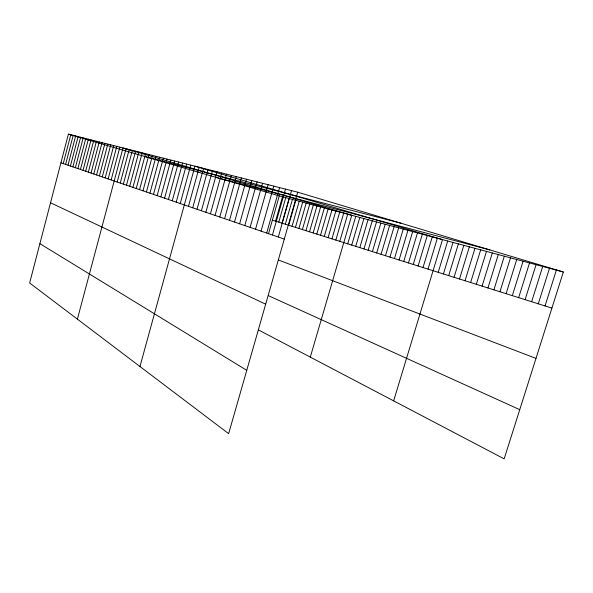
<?xml version="1.0" encoding="UTF-8"?>
<svg xmlns="http://www.w3.org/2000/svg" width="593" height="593" viewBox="0 0 593 593"><rect width="100%" height="100%" fill="white"/><g stroke="black" fill="none" stroke-linecap="round" stroke-linejoin="round"><path stroke-width="0.89" d="M297.716 192.191L68.395 134.137L29.65 282.994L228.639 433.661L297.716 192.191L563.35 272.002L504.161 458.863L258.689 330.034M63.258 163.586L70.775 134.744M65.615 164.394L73.191 135.352M68.002 165.21L75.637 135.975M70.419 166.033L78.113 136.598M72.872 166.87L80.626 137.235M75.363 167.723L83.176 137.88M77.883 168.582L85.763 138.532M80.44 169.457L88.387 139.199M83.035 170.339L91.04 139.874M85.666 171.236L93.738 140.556M88.335 172.148L96.474 141.245M91.04 173.074L99.246 141.949M93.79 174.008L102.063 142.661M96.577 174.965L104.924 143.387M99.402 175.928L107.822 144.121M102.27 176.907L110.765 144.862M105.183 177.9L113.752 145.619M108.141 178.916L116.784 146.389M111.15 179.938L119.868 147.168M77.386 319.138L122.996 147.961L351.775 215.303L310.295 357.119M117.199 182.007L126.072 148.739M120.253 183.044L129.207 149.532M123.351 184.104L132.38 150.34M126.494 185.179L135.604 151.156M129.689 186.269L138.881 151.986M132.928 187.373L142.209 152.824M136.227 188.5L145.589 153.683M139.57 189.641L149.021 154.551M142.972 190.805L152.512 155.433M146.427 191.984L156.055 156.33M149.94 193.185L159.665 157.241M153.505 194.4L163.327 158.168M157.138 195.638L167.048 159.117M160.829 196.898L170.836 160.073M164.58 198.181L174.683 161.044M168.39 199.485L178.597 162.037M172.274 200.805L182.585 163.045M176.217 202.154L186.632 164.068M180.235 203.525L190.761 165.113M139.963 366.518L194.949 166.181L442.497 239.616L393.656 400.868M188.478 206.342L199.226 167.256M192.71 207.787L203.569 168.36M197.017 209.255L207.995 169.479M201.405 210.752L212.502 170.621M205.875 212.279L217.09 171.785M210.426 213.836L221.767 172.963M215.059 215.415L226.526 174.172M219.781 217.031L231.381 175.402M224.599 218.669L236.325 176.655M229.506 220.344L241.366 177.93M234.502 222.056L246.51 179.227M239.602 223.798L251.751 180.554M244.805 225.57L257.095 181.91M250.105 227.378L262.543 183.289M255.524 229.232L268.11 184.697M261.046 231.114L273.788 186.135M266.68 233.042L279.585 187.603M268.473 233.857L279.273 195.875L563.35 272.002M275.567 221.122L282.498 196.743M272.432 235.006L285.5 189.1M278.784 222.13L285.767 197.617M282.038 223.161L289.073 198.507M278.31 237.007L291.541 190.627M285.337 224.191L292.423 199.404M288.672 225.244L295.803 200.308M292.038 226.304L299.228 201.227M295.455 227.378L302.689 202.154M298.909 228.468L306.196 203.095M302.4 229.565L309.746 204.044M305.936 230.677L313.334 205.008M309.516 231.804L316.966 205.979M313.141 232.945L320.643 206.964M316.803 234.102L324.371 207.965M320.516 235.265L328.137 208.973M324.275 236.451L331.954 209.996M328.085 237.652L335.823 211.034M331.939 238.86L339.73 212.079M335.838 240.091L343.695 213.139M339.789 241.336L347.706 214.214M347.728 243.834L355.77 216.378M351.708 245.087L359.818 217.461M355.741 246.354L363.909 218.558M359.825 247.644L368.06 219.669M363.969 248.941L372.263 220.796M368.157 250.261L376.525 221.938M372.404 251.602L380.832 223.094M376.703 252.952L385.205 224.265M381.062 254.323L389.631 225.451M385.48 255.716L394.115 226.652M389.949 257.125L398.666 227.868M394.486 258.548L403.27 229.106M399.082 259.993L407.94 230.358M403.744 261.461L412.676 231.626M408.466 262.951L417.472 232.908M413.254 264.456L422.342 234.213M418.102 265.983L427.271 235.54M423.024 267.532L432.275 236.874M428.02 269.103L437.345 238.238M438.212 272.313L447.715 241.017M443.423 273.951L453.008 242.433M448.708 275.619L458.382 243.871M454.068 277.302L463.83 245.332M459.508 279.014L469.36 246.814M465.031 280.756L474.971 248.319M470.634 282.52L480.671 249.846M476.32 284.306L486.453 251.395M482.094 286.123L492.323 252.966M487.957 287.968L498.29 254.567M493.91 289.844L504.339 256.191M499.958 291.749L510.491 257.836M506.096 293.676L516.733 259.512M512.33 295.64L523.078 261.209M518.667 297.634L529.519 262.936M525.101 299.658L536.072 264.693M531.647 301.718L542.721 266.472M538.288 303.809L549.489 268.288M545.049 305.936L556.36 270.126M145.7 156.774L400.853 223.183M216.986 177.641L489.9 249.935M68.395 134.137L279.273 195.875M272.38 220.114L551.913 308.101M60.938 162.793L284.306 239.061M278.703 260.082L535.983 358.394M268.51 295.714L519.75 409.652M50.524 202.799L265.679 304.179M39.887 243.664L246.755 370.336"/></g></svg>
